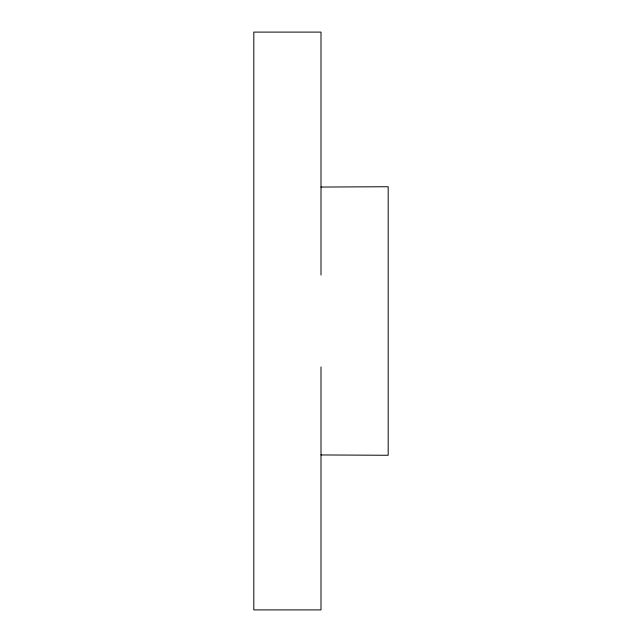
<?xml version="1.0" encoding="UTF-8"?>
<svg xmlns="http://www.w3.org/2000/svg" width="642" height="642" viewBox="0 0 642 642"><rect width="100%" height="100%" fill="white"/><g stroke="black" fill="none" stroke-linecap="round" stroke-linejoin="round"><path stroke-width="0.96" d="M321 187.047L388.185 186.734L388.185 455.266L321 454.953M321 275.041L321 32.1L253.815 32.1L253.815 609.9L321 609.9L321 366.959"/></g></svg>
